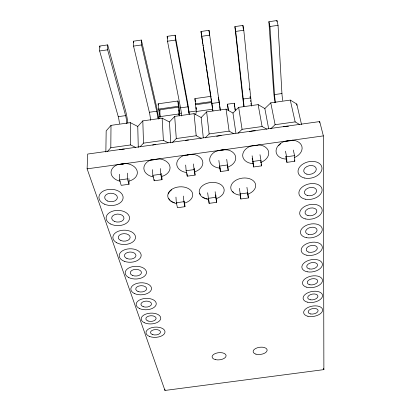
<?xml version="1.0" encoding="UTF-8"?>
<svg xmlns="http://www.w3.org/2000/svg" width="411" height="411" viewBox="0 0 411 411"><rect width="100%" height="100%" fill="white"/><g stroke="black" fill="none" stroke-linecap="round" stroke-linejoin="round"><path stroke-width="0.62" d="M107.497 151.402L110.806 147.724L111.006 125.365L130.282 122.648L137.762 126.439L138.281 147.426M126.794 123.685A5.811 0.745 81 0 0 125.596 115.625L107.631 49.818L107.703 44.897L99.76 46.042L99.632 50.969L118.255 116.657A5.811 0.801 80.9 0 1 119.416 123.583M105.858 151.967L106.172 130.883L111.006 125.365M219.253 135.645L319.701 121.569L323.354 135.887L323.883 369.623L164.965 390.45L87.117 168.839L87.666 154.058L219.114 135.666M137.762 126.439L142.812 120.88L162.134 118.157L169.424 121.98L170.781 142.879M140.043 146.845L143.511 143.141L163.378 140.357L168.186 142.792M169.424 121.98L174.69 116.39L194.059 113.657L201.159 117.515L203.286 137.685M172.533 142.422L176.288 138.548L196.201 135.753L201.246 138.399M201.159 117.515L206.646 111.884L226.055 109.151L232.965 113.035L235.914 133.118M205.228 137.844L209.148 133.94L229.107 131.145L234.013 133.816M232.965 113.035L238.673 107.369L258.129 104.63L264.843 108.55L268.619 128.54M238.005 133.256L242.084 129.326L262.095 126.521L266.857 129.218M264.843 108.55L270.777 102.848L290.274 100.099L296.793 104.055L301.54 124.574M270.721 128.782L275.103 124.703L295.155 121.892L299.778 124.605M129.044 181.112A13.157 9.17 0.7 0 0 137.351 172.394A13.157 9.17 0.7 0 0 128.391 163.886L125.54 163.486L117.752 164.57L115.363 165.705A13.157 9.17 0.7 0 0 120.156 181.261M323.354 135.887L150.914 159.946L148.484 161.086A13.111 9.237 -1.9 0 0 144.174 170.241A13.111 9.237 -1.9 0 0 153.601 176.987M125.54 163.486L121.646 164.302L117.752 164.57M216.679 136.313L221.133 135.517M253.608 145.741L256.361 145.371M187.149 154.988L188.675 154.695M150.539 120.341A5.816 0.565 81.3 0 0 149.363 112.265L133.529 46.099L133.421 41.198L141.384 40.052L156.478 106.315A13.404 1.176 81.4 0 1 158.636 119.123M181.693 115.948A5.821 0.329 81.7 0 0 180.547 107.862L167.503 41.218L167.164 36.343L175.148 35.192L187.483 101.933A13.419 0.627 81.8 0 1 189.384 114.243M212.775 110.42L200.994 31.477L208.994 30.327L219.566 105.082M243.898 106.557A13.445 0.349 82.5 0 1 242.331 94.181L234.902 26.597L242.927 25.441L243.79 30.255L251.609 106.095M274.985 102.729A13.46 0.904 82.9 0 1 273.526 89.768L268.897 21.706L276.937 20.55L278.042 25.333L281.941 93.544A5.841 0.452 83 0 0 282.773 100.556M99.632 50.969L107.631 49.818M133.529 46.099L141.543 44.948L141.384 40.052M167.503 41.218L175.543 40.062L175.148 35.192M201.565 36.322L209.625 35.166L208.994 30.327M244.036 106.017L235.714 31.416L243.79 30.255M275.57 102.719A5.841 0.396 82.9 0 1 274.512 94.592L269.94 26.499L278.042 25.333M160.254 117.217L158.42 109.1L158.148 103.808L177.932 101.014L179.33 108.093L179.746 113.369L179.073 109.973L179.525 115.722M196.294 111.756L194.912 98.604L211.028 96.328M158.42 109.1L178.343 106.29L177.932 101.014M195.441 103.87L211.67 101.579M160.131 116.858L159.756 109.809L178.513 107.158L178.343 106.29M195.59 104.748L211.891 102.447M118.255 116.657L125.596 115.625M149.363 112.265L156.725 111.227A5.816 0.509 81.4 0 1 157.809 118.168M180.547 107.862L187.919 106.819A5.821 0.272 81.8 0 1 188.947 113.78M211.799 103.449L219.191 102.406M243.122 99.025L250.53 97.982M274.512 94.592L281.941 93.544M228.352 110.605L227.499 104.183L234.27 103.228L235.411 110.821M179.278 113.41L181.153 113.148M188.649 112.09L196.145 111.032M179.35 115.419A8.729 5.811 -10.4 0 1 178.939 113.955L158.821 116.791L158.918 118.681M212.595 109.208L196.206 111.52A8.729 5.811 -10.4 0 1 195.333 114.592M110.806 147.724L130.626 144.944L135.568 147.359M87.117 168.839L156.165 159.334M119.555 179.961L127.4 178.872L128.997 184.262L121.214 185.34L119.555 179.961L119.544 174.243M152.805 175.343L160.67 174.254L161.996 179.684L154.197 180.763L152.805 175.343L152.568 169.651M186.132 170.714L194.018 169.62L195.076 175.091L187.257 176.18L186.132 170.714L185.674 165.042M219.541 166.075L227.447 164.975L228.239 170.493L220.399 171.582L218.858 160.429M260.954 160.321L261.478 165.885L253.618 166.974L253.032 161.42L260.954 160.321L259.988 154.706M294.548 155.656L294.795 161.261L286.919 162.355L286.606 156.755L294.548 155.656L293.351 150.066M176.324 202.746L183.856 201.709L184.945 206.692L177.475 207.719L176.324 202.746L175.949 197.116M208.228 198.349L215.775 197.311L216.618 202.33L209.132 203.363L207.642 192.738M247.766 192.903L248.367 197.963L240.861 198.996L240.204 193.946L247.766 192.903L246.929 187.318M150.914 159.946C154.536 160.3 157.983 158.163 161.544 159.263A13.111 9.237 -1.9 0 1 170.056 167.447A13.111 9.237 -1.9 0 1 162.422 176.309M99.76 46.042L100.104 47.265M107.703 44.897L125.55 110.693A13.388 1.721 81 0 1 127.821 122.92M133.421 41.198L133.719 42.446M158.965 117.412L159.247 118.661M141.543 44.948L156.725 111.227M290.274 100.099L295.155 121.892M159.756 109.809L160.028 111.032M158.148 103.808L158.43 105.057M268.897 21.706L269.94 26.499M294.528 160.023L294.795 161.261M285.46 151.161L286.606 156.755M285.655 156.144L286.919 162.355M178.939 113.955L179.335 115.953M323.637 368.374L323.883 369.623M270.777 102.848L275.103 124.703M167.164 36.343L167.534 38.228M175.543 40.062L187.919 106.819M258.129 104.63L262.095 126.521M194.912 98.604L195.425 101.568M196.283 108.71L196.083 107.569L196.278 109.485M260.728 161.523L260.939 162.766M261.155 164.015L261.478 165.885M234.902 26.597L235.714 31.416M252.118 155.8L253.032 161.42M252.2 158.24L252.4 159.489M252.606 160.737L253.618 166.974M238.673 107.369L242.084 129.326M200.994 31.477L201.57 35.274M201.765 36.538L202.823 43.504M203.019 44.768L203.209 46.037M203.404 47.301L204.462 54.267M204.652 55.531L206.486 67.558M206.676 68.827L211.013 97.315M234.902 108.391L235.184 110.287M247.622 193.011L248.367 197.963M211.208 98.578L212.579 108.114M227.499 104.183L228.393 110.518M239.413 188.356L240.204 193.946M240.07 193.417L240.861 198.996M218.554 97.541L220.26 109.871M226.055 109.151L229.107 131.145M219.772 106.572L220.301 110.508M212.811 109.788L212.96 110.903M226.708 159.334L228.239 170.493M234.27 103.228L234.758 107.24M219.787 166.568L220.399 171.582M206.646 111.884L209.148 133.94M215.775 194.876L216.618 202.33M215.143 191.706L215.775 197.311M208.809 200.255L209.132 203.363M242.927 25.441L243.307 29.273M249.246 88.668L249.374 89.942M194.059 113.657L196.201 135.753M194.444 168.176L195.076 175.091M193.504 163.953L194.018 169.62M187.051 173.663L187.257 176.18M178.513 107.158L179.114 114.823M184.518 201.077L184.945 206.692M183.429 196.083L183.856 201.709M174.69 116.39L176.288 138.548M276.937 20.55L277.014 21.824M162.134 118.157L163.378 140.357M161.672 173.37L161.996 179.684M160.382 168.561L160.67 174.254M164.914 389.186L164.965 390.45M154.14 179.499L154.197 180.763M296.793 104.055L296.845 105.319M142.812 120.88L143.511 143.141M130.282 122.648L130.626 144.944M128.926 178.554L128.997 184.262M127.338 173.159L127.4 178.872M319.701 121.569L319.712 122.853M176.961 203.604A12.52 8.482 -3.8 0 1 169.681 191.13A12.52 8.482 -3.8 0 1 189.759 189.435A12.52 8.482 -3.8 0 1 185.191 202.911M208.66 199.407A12.52 8.508 -6.2 0 1 201.138 187.01A12.52 8.508 -6.2 0 1 221.313 184.95A12.52 8.508 -6.2 0 1 216.263 198.631M240.425 195.179A12.546 8.523 -8.5 0 1 232.662 182.885A12.546 8.523 -8.5 0 1 252.945 180.455A12.546 8.523 -8.5 0 1 247.407 194.341M260.97 162.386A13.142 9.319 -10.2 0 0 268.748 153.313A13.142 9.319 -10.2 0 0 261.483 145.33L258.76 144.903C255.37 146.244 251.45 145.114 248.326 147.164A13.142 9.319 -10.2 0 0 242.952 157.305A13.142 9.319 -10.2 0 0 253.284 163.691M294.446 157.593A13.214 9.299 -12.9 0 0 302.116 148.469A13.214 9.299 -12.9 0 0 295.252 140.619L292.56 140.187C289.149 141.528 285.213 140.413 282.064 142.458A13.214 9.299 -12.9 0 0 276.228 152.676A13.214 9.299 -12.9 0 0 286.21 159.124M227.35 167.292A13.101 9.314 -7.4 0 0 235.755 158.307A13.101 9.314 -7.4 0 0 228.09 149.984C223.759 149.445 218.986 150.102 214.968 151.813A13.101 9.314 -7.4 0 0 209.985 161.693A13.101 9.314 -7.4 0 0 220.173 168.181M194.85 171.803A13.09 9.289 -4.6 0 0 202.864 162.879A13.09 9.289 -4.6 0 0 194.778 154.628C191.223 153.519 187.776 155.666 184.159 155.307L181.683 156.457A13.09 9.289 -4.6 0 0 177.018 165.874A13.09 9.289 -4.6 0 0 186.573 172.569M251.059 104.415A13.45 0.483 82.6 0 1 250.905 103.284M250.679 101.579A13.45 0.483 82.6 0 1 250.535 100.433M250.258 98.188A13.45 0.483 82.6 0 1 250.063 96.554M233.571 192.374A11.914 8.097 -8.5 0 1 232.713 191.562M207.385 198.857A11.893 8.086 -6.2 0 1 205.711 198.436M204.668 198.051A11.893 8.086 -6.2 0 1 202.798 197.064M200.409 194.639A11.893 8.086 -6.2 0 1 199.767 193.149M174.475 202.69A11.893 8.056 -3.8 0 1 172.903 202.078M172.42 201.842A11.893 8.056 -3.8 0 1 170.786 200.789M169.887 199.972A11.893 8.056 -3.8 0 1 168.859 198.595M168.397 193.941A11.893 8.056 -3.8 0 1 169.147 192.405M169.491 191.916A11.893 8.056 -3.8 0 1 171.649 189.887M278.54 145.787A12.551 8.837 -12.9 0 1 280.713 143.783M286.565 141.112A12.551 8.837 -12.9 0 1 289.837 140.629M220.183 150.323A12.443 8.847 -7.4 0 1 223.45 149.943M120.048 164.323A12.5 8.713 0.7 0 1 123.285 163.871M119.539 149.732A12.284 8.744 1 0 1 124.307 149.152M283.323 126.783A12.33 8.862 -13.2 0 1 288.45 126.249M249.508 131.659A12.263 8.878 -10.3 0 1 255.241 130.842M185.279 140.464A12.217 8.852 -4.5 0 1 188.474 140.023M152.63 145.037A12.238 8.806 -1.6 0 1 155.82 144.6M255.93 354.159A7.069 3.612 -7.5 0 0 267.114 350.593A7.069 3.612 -7.5 0 0 257.378 347.768A7.069 3.612 -7.5 0 0 255.93 354.159M215.528 359.646A7.054 3.601 -5.9 0 0 226.122 355.762A7.054 3.601 -5.9 0 0 215.631 353.378A7.054 3.601 -5.9 0 0 215.528 359.646M310.67 313.978A5.05 2.728 -10.2 0 0 318.129 310.618A5.05 2.728 -10.2 0 0 310.608 309.211A5.05 2.728 -10.2 0 0 310.67 313.978M149.568 336.481A9.535 5.127 -3.1 0 0 164.914 332.627A9.535 5.127 -3.1 0 0 152.008 327.593A9.535 5.127 -3.1 0 0 149.568 336.481M128.622 277.466A10.66 6.371 -1.6 0 0 146.239 273.844A10.66 6.371 -1.6 0 0 132.65 266.621A10.66 6.371 -1.6 0 0 128.622 277.466M152.609 334.585A5.019 2.697 -3.1 0 0 160.495 332.329A5.019 2.697 -3.1 0 0 153.416 329.894A5.019 2.697 -3.1 0 0 152.609 334.585M132.527 275.457A5.61 3.355 -1.6 0 0 141.425 272.961A5.61 3.355 -1.6 0 0 133.601 269.662A5.61 3.355 -1.6 0 0 132.527 275.457M306.899 174.192A6.412 4.341 -13.6 0 0 316.321 169.116A6.412 4.341 -13.6 0 0 306.806 166.573A6.412 4.341 -13.6 0 0 306.899 174.192M307.479 195.559A6.201 4.074 -12.9 0 0 316.598 190.766A6.201 4.074 -12.9 0 0 307.387 188.413A6.201 4.074 -12.9 0 0 307.479 195.559M124.297 261.293A10.989 6.751 -1.1 0 0 141.168 255.673A10.989 6.751 -1.1 0 0 125.103 249.595A10.989 6.751 -1.1 0 0 124.297 261.293M139.406 308.471A10.064 5.697 -2.5 0 0 156.026 305.024A10.064 5.697 -2.5 0 0 143.192 298.72A10.064 5.697 -2.5 0 0 139.406 308.471M144.405 322.758A9.792 5.4 -2.8 0 0 160.537 319.347A9.792 5.4 -2.8 0 0 147.986 313.48A9.792 5.4 -2.8 0 0 144.405 322.758M308.019 215.605A6.006 3.827 -12.3 0 0 316.855 211.069A6.006 3.827 -12.3 0 0 307.931 208.896A6.006 3.827 -12.3 0 0 308.019 215.605M126.978 258.565A5.785 3.555 -1.1 0 0 135.974 255.75A5.785 3.555 -1.1 0 0 127.662 252.411A5.785 3.555 -1.1 0 0 126.978 258.565M143.198 306.668A5.297 3 -2.5 0 0 151.495 304.212A5.297 3 -2.5 0 0 143.963 301.463A5.297 3 -2.5 0 0 143.198 306.668M308.527 234.45A5.821 3.601 -11.8 0 0 317.102 230.155A5.821 3.601 -11.8 0 0 308.445 228.141A5.821 3.601 -11.8 0 0 308.527 234.45M148.027 320.996A5.153 2.841 -2.8 0 0 156.113 318.643A5.153 2.841 -2.8 0 0 148.818 316.059A5.153 2.841 -2.8 0 0 148.027 320.996M308.825 252.164A5.646 3.396 -11.4 0 0 317.328 248.254A5.646 3.396 -11.4 0 0 309.108 246.174A5.646 3.396 -11.4 0 0 308.825 252.164M309.457 268.953A5.487 3.206 -11.1 0 0 317.544 265.08A5.487 3.206 -11.1 0 0 309.385 263.343A5.487 3.206 -11.1 0 0 309.457 268.953M134.207 293.423A10.357 6.021 -2.1 0 0 151.284 289.837A10.357 6.021 -2.1 0 0 138.019 283.138A10.357 6.021 -2.1 0 0 134.207 293.423M309.884 284.787A5.333 3.036 -10.7 0 0 317.749 281.098A5.333 3.036 -10.7 0 0 309.812 279.48A5.333 3.036 -10.7 0 0 309.884 284.787M107.584 201.036A6.376 4.274 1.1 0 0 117.402 197.763A6.376 4.274 1.1 0 0 108.129 193.648A6.376 4.274 1.1 0 0 107.584 201.036M114.458 221.426A6.165 4.012 0.2 0 0 123.988 218.318A6.165 4.012 0.2 0 0 115.054 214.491A6.165 4.012 0.2 0 0 114.458 221.426M120.911 240.563A5.965 3.771 -0.5 0 0 130.164 237.609A5.965 3.771 -0.5 0 0 121.553 234.039A5.965 3.771 -0.5 0 0 120.911 240.563M310.284 299.773A5.189 2.877 -10.5 0 0 317.944 296.254A5.189 2.877 -10.5 0 0 310.223 294.744A5.189 2.877 -10.5 0 0 310.284 299.773M138.096 291.533A5.451 3.17 -2.1 0 0 146.609 288.964A5.451 3.17 -2.1 0 0 138.836 286.041A5.451 3.17 -2.1 0 0 138.096 291.533M307.906 316.265A9.597 5.184 -10.2 0 0 322.604 310.351A9.597 5.184 -10.2 0 0 308.897 307.079A9.597 5.184 -10.2 0 0 307.906 316.265M307.33 302.142A9.854 5.461 -10.5 0 0 322.532 296.069A9.854 5.461 -10.5 0 0 308.594 292.442A9.854 5.461 -10.5 0 0 307.33 302.142M306.241 287.094A10.131 5.764 -10.7 0 0 322.383 281.36A10.131 5.764 -10.7 0 0 308.831 276.778A10.131 5.764 -10.7 0 0 306.241 287.094M307.212 271.789A10.419 6.093 -11.1 0 0 322.419 264.283A10.419 6.093 -11.1 0 0 306.755 261.165A10.419 6.093 -11.1 0 0 307.212 271.789M306.904 255.236A10.732 6.453 -11.4 0 0 322.337 247.155A10.732 6.453 -11.4 0 0 306.025 244.042A10.732 6.453 -11.4 0 0 306.904 255.236M306.724 237.728A11.056 6.843 -11.8 0 0 322.234 228.886A11.056 6.843 -11.8 0 0 305.121 225.963A11.056 6.843 -11.8 0 0 306.724 237.728M305.342 218.904A11.405 7.27 -12.3 0 0 322.188 210.34A11.405 7.27 -12.3 0 0 305.286 206.142A11.405 7.27 -12.3 0 0 305.342 218.904M305.311 199.196A11.78 7.737 -12.9 0 0 322.08 189.553A11.78 7.737 -12.9 0 0 304.078 185.782A11.78 7.737 -12.9 0 0 305.311 199.196M304.366 177.999A12.176 8.251 -13.6 0 0 321.998 168.073A12.176 8.251 -13.6 0 0 303.667 163.583A12.176 8.251 -13.6 0 0 304.366 177.999M104.394 204.139A12.109 8.122 1.1 0 0 123.11 197.989A12.109 8.122 1.1 0 0 105.55 190.108A12.109 8.122 1.1 0 0 104.394 204.139M110.574 223.985A11.708 7.624 0.2 0 0 129.408 219.125A11.708 7.624 0.2 0 0 113.462 210.925A11.708 7.624 0.2 0 0 110.574 223.985M116.703 242.762A11.338 7.167 -0.5 0 0 135.306 238.699A11.338 7.167 -0.5 0 0 120.567 230.571A11.338 7.167 -0.5 0 0 116.703 242.762"/></g></svg>
